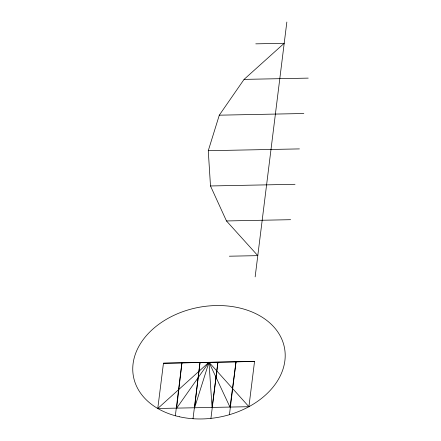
<?xml version="1.0" encoding="UTF-8"?>
<svg xmlns="http://www.w3.org/2000/svg" width="441" height="441" viewBox="0 0 441 441"><rect width="100%" height="100%" fill="white"/><g stroke="black" fill="none" stroke-linecap="round" stroke-linejoin="round"><path stroke-width="0.66" d="M163.457 363.274L157.768 408.493L248.911 406.696L254.551 361.416L163.396 363.213L254.474 361.477M175.342 415.764L181.907 362.976L176.637 408.223L208.979 362.254L248.911 406.696M193.02 418.735L199.994 362.656L194.553 407.914L208.979 362.254L230.015 407.175L236.007 361.912L229.441 414.694M210.93 418.382L217.904 362.304L212.088 407.572L208.979 362.254L157.768 408.493M255.146 276.876L286.848 22.05M229.364 256.204L257.792 255.642L226.47 220.952L210.489 185.964L208.268 150.701L219.293 115.178L244.077 79.38L284.208 43.284L255.78 43.846M244.077 79.38L308.231 78.118M219.293 115.178L303.827 113.513M208.268 150.701L299.422 148.904M210.489 185.964L295.023 184.299M226.47 220.952L290.619 219.69M179.255 416.739A76.866 55.847 -10.8 0 0 284.627 348.66A76.866 55.847 -10.8 0 0 163.054 321.362A76.866 55.847 -10.8 0 0 179.255 416.739"/></g></svg>
